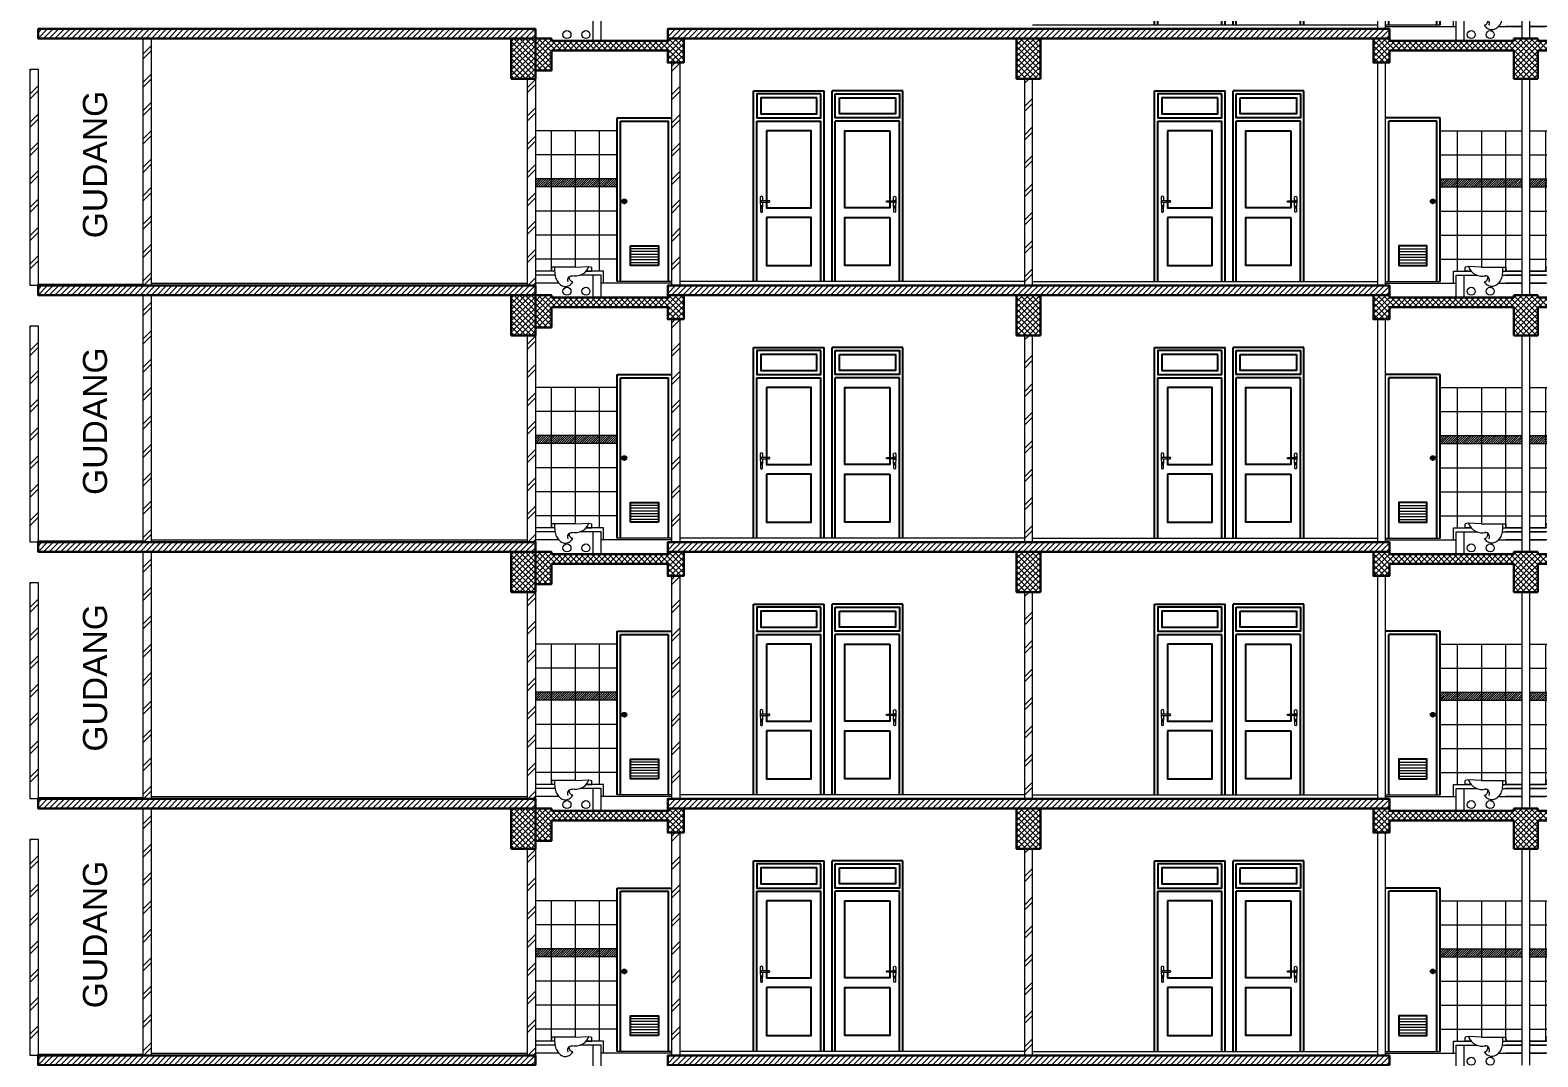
# Model space of a CAD drawing. Header units: millimetres. Extents: x -16 to 103, y -17 to 67.
# Drawn here: x 12.35 to 31.15, y 26.36 to 39.16 of the extents above; entities that cross this region are included whole.
import ezdxf

# ---------------------------------------------------------------- set-up
doc = ezdxf.new("R2010")
doc.units = ezdxf.units.MM
for name, color, linetype, lineweight in [('ars', 11, 'Continuous', 0), ('BLK', 1, 'Continuous', 30), ('lan', 7, 'Continuous', 15), ('NOT', 7, 'Continuous', 20), ('SANITAIR', 15, 'Continuous', 9), ('tem', 5, 'Continuous', 20)]:
    doc.layers.add(name, color=color, linetype=linetype, lineweight=lineweight)
doc.layers.add('Kusen', color=30, linetype='Continuous')
doc.styles.get("Standard").update_dxf_attribs({"font": 'arial.ttf'})
pattern_1 = [(45, (0, 19.2), (-0.03535534, 0.03535534), [])]
pattern_2 = [(45, (0, 22.4), (-0.03535534, 0.03535534), []), (135, (0, 22.4), (-0.03535534, -0.03535534), [])]
pattern_3 = [(45, (0, 22.4), (-0.03535534, 0.03535534), [])]
pattern_4 = [(45, (0, 25.6), (-0.03535534, 0.03535534), []), (135, (0, 25.6), (-0.03535534, -0.03535534), [])]
pattern_5 = [(45, (0, 25.6), (-0.03535534, 0.03535534), [])]
pattern_6 = [(45, (0, 28.8), (-0.03535534, 0.03535534), []), (135, (0, 28.8), (-0.03535534, -0.03535534), [])]
pattern_7 = [(45, (0, 28.8), (-0.03535534, 0.03535534), [])]
pattern_8 = [(45, (0, 32), (-0.03535534, 0.03535534), []), (135, (0, 32), (-0.03535534, -0.03535534), [])]

# ---------------------------------------------------------------- blocks, each defined once
blk = doc.blocks.new('GAGANG PINTU')
at = {"ltscale": 0.2}
for points in [[(1350.01, 1379.82, -1), (1350.01, 1379.836), (1350.106, 1379.836, -1), (1350.106, 1379.82), (1350.01, 1379.82)], [(1350.091, 1379.836), (1350.09, 1379.884), (1350.094, 1379.884, -0.666667), (1350.118, 1379.884), (1350.122, 1379.884), (1350.118, 1379.7), (1350.114, 1379.7, -1), (1350.098, 1379.7), (1350.094, 1379.7), (1350.091, 1379.82)]]:
    blk.add_lwpolyline(points, format="xyb", dxfattribs=at)
at = {"lineweight": 0, "ltscale": 0.2}
blk.add_lwpolyline([(1350.102, 1379.758, -3.732051), (1350.11, 1379.758), (1350.11, 1379.748, -1), (1350.102, 1379.748), (1350.102, 1379.758)], format="xyb", dxfattribs=at)
blk.add_lwpolyline([(1350.105, 1379.768), (1350.107, 1379.768), (1350.107, 1379.76), (1350.105, 1379.76)], close=True, dxfattribs=at)
blk.add_circle((1350.106, 1379.764), 0.0072, dxfattribs=at)
blk.add_arc((1350.106, 1379.828), 0.012, 221.8103, 138.1897, dxfattribs=at)
blk = doc.blocks.new('Sswc2')
for p, q in [((-0.465, 0.01), (-0.505, 0)), ((-0.505, -0.05), (-0.505, 0)), ((-0.306, 0), (-0.465, 0.01)), ((-0.306, 0), (0, 0)), ((-0.04, 0), (-0.04, -0.05)), ((0, 0), (0, -0.05)), ((-0.433, -0.05), (-0.505, -0.05)), ((-0.04, -0.05), (0, -0.05))]:
    blk.add_line(p, q)
blk.add_lwpolyline([(-0.04, -0.05, -0.070615), (-0.051, -0.125, -0.082272), (-0.079, -0.184, -0.106848), (-0.125, -0.227, -0.134472), (-0.173, -0.24, -0.134472), (-0.221, -0.227, -0.106848), (-0.267, -0.184, -0.006572)], format="xyb")
for centre, radius, start, end in [((-0.294, 0.069), 0.181, 199.1507, 284.8781), ((-0.277, -0.131), 0.0539, 281.0512, 16.0423), ((-0.254, -0.159), 0.0509, 329.5758, 97.5426)]:
    blk.add_arc(centre, radius, start, end)
blk = doc.blocks.new('typikal-1')
at = {"layer": 'ars', "linetype": 'ByBlock'}
h = blk.add_hatch(dxfattribs=at)
h.set_pattern_fill('_USER', color=256, scale=0.02, angle=45, pattern_type=0)
h.set_pattern_definition([(45, (-15.215, -6.97), (-0.014142136, 0.014142136), [])])
h.paths.add_polyline_path([(6.15, 1.23), (6.15, 1.33), (5.13, 1.33), (5.13, 1.23)])
h = blk.add_hatch(dxfattribs=at)
h.set_pattern_fill('_USER', color=256, scale=0.02, angle=45, pattern_type=0)
h.set_pattern_definition([(45, (-14.095, -6.97), (-0.014142136, 0.014142136), [])])
h.paths.add_polyline_path([(7.27, 1.23), (7.27, 1.33), (6.25, 1.33), (6.25, 1.23)])
at = {"layer": 'ars'}
for p, q in [((5.13, 1.93), (6.15, 1.93)), ((5.35, 0.18), (5.35, 1.93)), ((5.65, 0.23), (5.65, 1.93)), ((5.95, 0.18), (5.95, 1.93)), ((6.25, 0.18), (6.25, 1.93)), ((6.25, 1.93), (7.27, 1.93)), ((6.45, 0.18), (6.45, 1.93)), ((6.75, 0.23), (6.75, 1.93)), ((7.05, 0.18), (7.05, 1.93)), ((5.13, 1.63), (6.15, 1.63)), ((6.25, 1.63), (7.27, 1.63)), ((5.13, 1.33), (6.15, 1.33)), ((6.25, 1.33), (7.27, 1.33)), ((5.13, 1.23), (6.15, 1.23)), ((6.25, 1.23), (7.27, 1.23)), ((5.13, 0.93), (6.15, 0.93)), ((6.25, 0.93), (7.27, 0.93)), ((5.13, 0.63), (6.15, 0.63)), ((6.25, 0.63), (7.27, 0.63)), ((4.615, 0.46), (4.965, 0.46)), ((4.615, 0.425), (4.965, 0.425)), ((4.615, 0.39), (4.965, 0.39)), ((7.785, 0.46), (7.435, 0.46)), ((7.785, 0.425), (7.435, 0.425)), ((7.785, 0.39), (7.435, 0.39)), ((4.615, 0.355), (4.965, 0.355)), ((4.615, 0.32), (4.965, 0.32)), ((4.615, 0.285), (4.965, 0.285)), ((5.13, 0.33), (6.15, 0.33)), ((6.25, 0.33), (7.27, 0.33)), ((7.785, 0.355), (7.435, 0.355)), ((7.785, 0.32), (7.435, 0.32)), ((7.785, 0.285), (7.435, 0.285))]:
    blk.add_line(p, q, dxfattribs=at)
at = {"layer": 'BLK'}
for p, q in [((6.05, 3.08), (6.35, 3.08)), ((6.35, 2.58), (6.05, 2.58))]:
    blk.add_line(p, q, dxfattribs=at)
for points in [[(6.05, 3.08), (6.05, 3.05), (4.5, 3.05), (4.5, 3.08), (4.3, 3.08), (4.3, 2.78), (4.5, 2.78), (4.5, 2.93), (6.05, 2.93), (6.05, 2.58)], [(6.35, 3.08), (6.35, 3.05), (7.9, 3.05), (7.9, 3.08), (8.1, 3.08), (8.1, 2.78), (7.9, 2.78), (7.9, 2.93), (6.35, 2.93), (6.35, 2.58)]]:
    blk.add_lwpolyline(points, dxfattribs=at)
at = {"layer": 'Kusen'}
for p, q in [((1.57, 0.05), (1.57, 2.43)), ((1.57, 2.43), (2.45, 2.43)), ((2.45, 0.05), (2.45, 2.43)), ((3.43, 2.43), (2.55, 2.43)), ((2.55, 0.05), (2.55, 2.43)), ((3.43, 0.05), (3.43, 2.43)), ((8.97, 0.05), (8.97, 2.43)), ((8.97, 2.43), (9.85, 2.43)), ((9.85, 0.05), (9.85, 2.43)), ((10.83, 2.43), (9.95, 2.43)), ((9.95, 0.05), (9.95, 2.43)), ((10.83, 0.05), (10.83, 2.43)), ((5.13, 2.09), (4.45, 2.09)), ((5.13, 0.05), (5.13, 2.09)), ((7.27, 0.05), (7.27, 2.09)), ((7.27, 2.09), (7.95, 2.09)), ((1.61, 0.05), (1.61, 2.05)), ((1.61, 2.05), (2.41, 2.05)), ((2.41, 0.05), (2.41, 2.05)), ((2.59, 0.05), (2.59, 2.05)), ((3.39, 2.05), (2.59, 2.05)), ((3.39, 0.05), (3.39, 2.05)), ((4.49, 0.05), (4.49, 2.05)), ((5.09, 2.05), (4.49, 2.05)), ((5.09, 0.05), (5.09, 2.05)), ((7.31, 0.05), (7.31, 2.05)), ((7.31, 2.05), (7.91, 2.05)), ((7.91, 0.05), (7.91, 2.05)), ((9.01, 0.05), (9.01, 2.05)), ((9.01, 2.05), (9.81, 2.05)), ((9.81, 0.05), (9.81, 2.05)), ((9.99, 0.05), (9.99, 2.05)), ((10.79, 2.05), (9.99, 2.05)), ((10.79, 0.05), (10.79, 2.05))]:
    blk.add_line(p, q, dxfattribs=at)
for points in [[(2.41, 2.39), (1.61, 2.39), (1.61, 2.09), (2.41, 2.09)], [(2.36, 2.34), (1.66, 2.34), (1.66, 2.14), (2.36, 2.14)], [(2.59, 2.39), (3.39, 2.39), (3.39, 2.09), (2.59, 2.09)], [(2.64, 2.34), (3.34, 2.34), (3.34, 2.14), (2.64, 2.14)], [(9.81, 2.39), (9.01, 2.39), (9.01, 2.09), (9.81, 2.09)], [(9.76, 2.34), (9.06, 2.34), (9.06, 2.14), (9.76, 2.14)], [(9.99, 2.39), (10.79, 2.39), (10.79, 2.09), (9.99, 2.09)], [(10.04, 2.34), (10.74, 2.34), (10.74, 2.14), (10.04, 2.14)], [(1.73, 1.93), (1.73, 0.97), (2.29, 0.97), (2.29, 1.93)], [(3.27, 1.93), (3.27, 0.97), (2.71, 0.97), (2.71, 1.93)], [(9.13, 1.93), (9.13, 0.97), (9.69, 0.97), (9.69, 1.93)], [(10.67, 1.93), (10.67, 0.97), (10.11, 0.97), (10.11, 1.93)], [(1.73, 0.85), (1.73, 0.25), (2.29, 0.25), (2.29, 0.85)], [(3.27, 0.85), (3.27, 0.25), (2.71, 0.25), (2.71, 0.85)], [(9.13, 0.85), (9.13, 0.25), (9.69, 0.25), (9.69, 0.85)], [(10.67, 0.85), (10.67, 0.25), (10.11, 0.25), (10.11, 0.85)], [(4.615, 0.25), (4.965, 0.25), (4.965, 0.495), (4.615, 0.495)], [(7.785, 0.25), (7.435, 0.25), (7.435, 0.495), (7.785, 0.495)]]:
    blk.add_lwpolyline(points, close=True, dxfattribs=at)
for centre, radius in [((5.04, 1.05), 0.025), ((5.04, 1.05), 0.005), ((7.36, 1.05), 0.025), ((7.36, 1.05), 0.005)]:
    blk.add_circle(centre, radius, dxfattribs=at)
at = {"layer": 'lan'}
for p, q in [((0.05, 0.05), (4.35, 0.05)), ((4.45, 0.05), (5.13, 0.05)), ((4.45, 0.03), (5.33, 0.03)), ((5.3, 0.03), (5.3, 0.18)), ((5.3, 0.18), (5.52, 0.18)), ((5.43, 0.13), (5.592, 0.13)), ((5.858, 0.03), (6.15, 0.03)), ((5.905, 0.13), (6.15, 0.13)), ((5.91, 0.18), (6.15, 0.18)), ((6.15, 0.18), (5.95, 0.18)), ((6.15, 0.13), (5.95, 0.13)), ((6.15, 0.03), (5.95, 0.03)), ((6.49, 0.18), (6.25, 0.18)), ((6.25, 0.18), (6.45, 0.18)), ((6.495, 0.13), (6.25, 0.13)), ((6.25, 0.13), (6.45, 0.13)), ((6.542, 0.03), (6.25, 0.03)), ((6.25, 0.03), (6.45, 0.03)), ((6.97, 0.13), (6.808, 0.13)), ((7.1, 0.18), (6.88, 0.18)), ((7.95, 0.03), (7.07, 0.03)), ((7.1, 0.03), (7.1, 0.18)), ((7.95, 0.05), (7.27, 0.05)), ((12.35, 0.05), (8.05, 0.05))]:
    blk.add_line(p, q, dxfattribs=at)
for centre in [(5.52, -0.07), (5.756, -0.07), (6.644, -0.07), (6.88, -0.07)]:
    blk.add_circle(centre, 0.05, dxfattribs=at)
at = {"layer": 'tem'}
for p, q in [((4.35, 2.78), (4.35, 0)), ((4.45, 0), (4.45, 2.78)), ((7.95, 0), (7.95, 2.78)), ((8.05, 2.78), (8.05, 0)), ((6.15, 2.58), (6.15, -0.12)), ((6.25, -0.12), (6.25, 2.58)), ((5.33, -0.15), (5.33, 0.13)), ((5.33, 0.13), (5.43, 0.13)), ((5.43, -0.15), (5.43, 0.13)), ((6.97, -0.15), (6.97, 0.13)), ((7.07, 0.13), (6.97, 0.13)), ((7.07, -0.15), (7.07, 0.13))]:
    blk.add_line(p, q, dxfattribs=at)
at = {"layer": 'ars', "extrusion": (0, 0, -1), "zscale": -1, "rotation": 359.9999927123874}
for p in [(-1351.776, -1378.778), (-1359.176, -1378.778)]:
    blk.add_blockref('GAGANG PINTU', p, dxfattribs=at)
at = {"layer": 'ars', "extrusion": (0, 0, -1), "xscale": -1, "zscale": -1, "rotation": 7.287612593387394e-06}
for p in [(1346.776, -1378.778), (1339.376, -1378.778)]:
    blk.add_blockref('GAGANG PINTU', p, dxfattribs=at)
at = {"layer": 'SANITAIR'}
blk.add_blockref('Sswc2', (5.95, 0.23), dxfattribs=at)
at = {"layer": 'SANITAIR', "xscale": -1}
blk.add_blockref('Sswc2', (6.45, 0.23), dxfattribs=at)

msp = doc.modelspace()

# ---------------------------------------------------------------- hatches: boundary and pattern name
at = {"layer": 'ars'}
h = msp.add_hatch(dxfattribs=at)
h.set_pattern_fill('_USER', color=256, scale=0.05, angle=45, pattern_type=0)
h.set_pattern_definition(pattern_7)
h.paths.add_polyline_path([(18.65, 39.055), (12.45, 39.055), (12.45, 39.175), (18.65, 39.175)])
h = msp.add_hatch(dxfattribs=at)
h.set_pattern_fill('_USER', color=256, scale=0.05, angle=45, pattern_type=0)
h.set_pattern_definition([(45, (0, 32), (-0.03535534, 0.03535534), [])])
h.paths.add_polyline_path([(29.3, 39.055), (20.3, 39.055), (20.3, 39.175), (29.3, 39.175)])
h = msp.add_hatch(dxfattribs=at)
h.set_pattern_fill('TEMBOK', color=256, scale=0.25)
h.set_pattern_definition([(45, (13.81, 35.025), (-0.176777, 0.176777), []), (45, (13.8725, 35.025), (-0.176777, 0.176777), [])])
h.paths.add_polyline_path([(13.86, 39.055), (13.76, 39.055), (13.76, 35.975), (13.86, 35.975)])
h = msp.add_hatch(dxfattribs=at)
h.set_pattern_fill('_USER', color=256, scale=0.05, angle=45, double=1, pattern_type=0)
h.set_pattern_definition(pattern_6)
h.paths.add_polyline_path([(18.65, 39.055), (18.35, 39.055), (18.35, 38.555), (18.65, 38.555)])
h = msp.add_hatch(dxfattribs=at)
h.set_pattern_fill('_USER', color=256, scale=0.05, angle=45, double=1, pattern_type=0)
h.set_pattern_definition(pattern_8)
h.paths.add_polyline_path([(18.65, 39.055), (18.85, 39.055), (18.85, 39.025), (20.3, 39.025), (20.3, 39.055), (20.5, 39.055), (20.5, 38.755), (20.3, 38.755), (20.3, 38.905), (18.85, 38.905), (18.85, 38.655), (18.65, 38.655)])
h = msp.add_hatch(dxfattribs=at)
h.set_pattern_fill('_USER', color=256, scale=0.05, angle=45, double=1, pattern_type=0)
h.set_pattern_definition(pattern_8)
h.paths.add_polyline_path([(24.95, 39.055), (24.65, 39.055), (24.65, 38.555), (24.95, 38.555)])
h = msp.add_hatch(dxfattribs=at)
h.set_pattern_fill('_USER', color=256, scale=0.05, angle=45, double=1, pattern_type=0)
h.set_pattern_definition(pattern_8)
h.paths.add_polyline_path([(29.1, 39.055), (29.3, 39.055), (29.3, 39.025), (30.85, 39.025), (30.85, 39.055), (31.15, 39.055), (31.15, 39.025), (32.7, 39.025), (32.7, 39.055), (32.9, 39.055), (32.9, 38.755), (32.7, 38.755), (32.7, 38.905), (31.15, 38.905), (31.15, 38.555), (30.85, 38.555), (30.85, 38.905), (29.3, 38.905), (29.3, 38.755), (29.1, 38.755)])
h = msp.add_hatch(dxfattribs=at)
h.set_pattern_fill('TEMBOK', color=256, scale=0.25)
h.set_pattern_definition([(45, (4.4, 35.135), (-0.1767767, 0.1767767), []), (45, (4.4625, 35.135), (-0.1767767, 0.1767767), [])])
h.paths.add_polyline_path([(20.45, 38.755), (20.35, 38.755), (20.35, 35.975), (20.45, 35.975)])
h = msp.add_hatch(dxfattribs=at)
h.set_pattern_fill('TEMBOK', color=256, scale=0.25)
h.set_pattern_definition([(45, (-12.4, 39.78), (-0.1767767, 0.1767767), []), (45, (-12.3375, 39.78), (-0.1767767, 0.1767767), [])])
h.paths.add_polyline_path([(12.45, 35.975), (12.35, 35.975), (12.35, 38.675), (12.45, 38.675)])
h = msp.add_hatch(dxfattribs=at)
h.set_pattern_fill('TEMBOK', color=256, scale=0.25)
h.set_pattern_definition([(45, (6.2, 34.935), (-0.1767767, 0.1767767), []), (45, (6.2625, 34.935), (-0.1767767, 0.1767767), [])])
h.paths.add_polyline_path([(18.65, 38.555), (18.55, 38.555), (18.55, 35.975), (18.65, 35.975)])
h = msp.add_hatch(dxfattribs=at)
h.set_pattern_fill('TEMBOK', color=256, scale=0.25)
h.set_pattern_definition([(45, (37.2, 35.1), (-0.1767767, 0.1767767), []), (45, (37.2625, 35.1), (-0.1767767, 0.1767767), [])])
h.paths.add_polyline_path([(24.75, 38.555), (24.85, 38.555), (24.85, 35.975), (24.75, 35.975)])
at = {"layer": 'ars', "linetype": 'ByBlock'}
h = msp.add_hatch(dxfattribs=at)
h.set_pattern_fill('_USER', color=256, scale=0.02, angle=45, pattern_type=0)
h.set_pattern_definition([(45, (34.385, 29.005), (-0.014142136, 0.014142136), [])])
h.paths.add_polyline_path([(18.65, 37.205), (18.65, 37.305), (19.67, 37.305), (19.67, 37.205)])
at = {"layer": 'ars'}
h = msp.add_hatch(dxfattribs=at)
h.set_pattern_fill('_USER', color=256, scale=0.05, angle=45, pattern_type=0)
h.set_pattern_definition(pattern_5)
h.paths.add_polyline_path([(18.65, 35.855), (12.45, 35.855), (12.45, 35.975), (18.65, 35.975)])
h = msp.add_hatch(dxfattribs=at)
h.set_pattern_fill('_USER', color=256, scale=0.05, angle=45, pattern_type=0)
h.set_pattern_definition(pattern_7)
h.paths.add_polyline_path([(29.3, 35.855), (20.3, 35.855), (20.3, 35.975), (29.3, 35.975)])
h = msp.add_hatch(dxfattribs=at)
h.set_pattern_fill('TEMBOK', color=256, scale=0.25)
h.set_pattern_definition([(45, (13.81, 31.825), (-0.176777, 0.176777), []), (45, (13.8725, 31.825), (-0.176777, 0.176777), [])])
h.paths.add_polyline_path([(13.86, 35.855), (13.76, 35.855), (13.76, 32.775), (13.86, 32.775)])
h = msp.add_hatch(dxfattribs=at)
h.set_pattern_fill('_USER', color=256, scale=0.05, angle=45, double=1, pattern_type=0)
h.set_pattern_definition(pattern_4)
h.paths.add_polyline_path([(18.65, 35.855), (18.35, 35.855), (18.35, 35.355), (18.65, 35.355)])
h = msp.add_hatch(dxfattribs=at)
h.set_pattern_fill('_USER', color=256, scale=0.05, angle=45, double=1, pattern_type=0)
h.set_pattern_definition(pattern_6)
h.paths.add_polyline_path([(18.65, 35.855), (18.85, 35.855), (18.85, 35.825), (20.3, 35.825), (20.3, 35.855), (20.5, 35.855), (20.5, 35.555), (20.3, 35.555), (20.3, 35.705), (18.85, 35.705), (18.85, 35.455), (18.65, 35.455)])
h = msp.add_hatch(dxfattribs=at)
h.set_pattern_fill('_USER', color=256, scale=0.05, angle=45, double=1, pattern_type=0)
h.set_pattern_definition(pattern_6)
h.paths.add_polyline_path([(24.95, 35.855), (24.65, 35.855), (24.65, 35.355), (24.95, 35.355)])
h = msp.add_hatch(dxfattribs=at)
h.set_pattern_fill('_USER', color=256, scale=0.05, angle=45, double=1, pattern_type=0)
h.set_pattern_definition(pattern_6)
h.paths.add_polyline_path([(29.1, 35.855), (29.3, 35.855), (29.3, 35.825), (30.85, 35.825), (30.85, 35.855), (31.15, 35.855), (31.15, 35.825), (32.7, 35.825), (32.7, 35.855), (32.9, 35.855), (32.9, 35.555), (32.7, 35.555), (32.7, 35.705), (31.15, 35.705), (31.15, 35.355), (30.85, 35.355), (30.85, 35.705), (29.3, 35.705), (29.3, 35.555), (29.1, 35.555)])
h = msp.add_hatch(dxfattribs=at)
h.set_pattern_fill('TEMBOK', color=256, scale=0.25)
h.set_pattern_definition([(45, (4.4, 31.935), (-0.1767767, 0.1767767), []), (45, (4.4625, 31.935), (-0.1767767, 0.1767767), [])])
h.paths.add_polyline_path([(20.45, 35.555), (20.35, 35.555), (20.35, 32.775), (20.45, 32.775)])
h = msp.add_hatch(dxfattribs=at)
h.set_pattern_fill('TEMBOK', color=256, scale=0.25)
h.set_pattern_definition([(45, (-12.4, 36.58), (-0.1767767, 0.1767767), []), (45, (-12.3375, 36.58), (-0.1767767, 0.1767767), [])])
h.paths.add_polyline_path([(12.45, 32.775), (12.35, 32.775), (12.35, 35.475), (12.45, 35.475)])
h = msp.add_hatch(dxfattribs=at)
h.set_pattern_fill('TEMBOK', color=256, scale=0.25)
h.set_pattern_definition([(45, (6.2, 31.735), (-0.1767767, 0.1767767), []), (45, (6.2625, 31.735), (-0.1767767, 0.1767767), [])])
h.paths.add_polyline_path([(18.65, 35.355), (18.55, 35.355), (18.55, 32.775), (18.65, 32.775)])
h = msp.add_hatch(dxfattribs=at)
h.set_pattern_fill('TEMBOK', color=256, scale=0.25)
h.set_pattern_definition([(45, (37.2, 31.9), (-0.1767767, 0.1767767), []), (45, (37.2625, 31.9), (-0.1767767, 0.1767767), [])])
h.paths.add_polyline_path([(24.75, 35.355), (24.85, 35.355), (24.85, 32.775), (24.75, 32.775)])
at = {"layer": 'ars', "linetype": 'ByBlock'}
h = msp.add_hatch(dxfattribs=at)
h.set_pattern_fill('_USER', color=256, scale=0.02, angle=45, pattern_type=0)
h.set_pattern_definition([(45, (34.385, 25.805), (-0.014142136, 0.014142136), [])])
h.paths.add_polyline_path([(18.65, 34.005), (18.65, 34.105), (19.67, 34.105), (19.67, 34.005)])
at = {"layer": 'ars'}
h = msp.add_hatch(dxfattribs=at)
h.set_pattern_fill('_USER', color=256, scale=0.05, angle=45, pattern_type=0)
h.set_pattern_definition(pattern_3)
h.paths.add_polyline_path([(18.65, 32.655), (12.45, 32.655), (12.45, 32.775), (18.65, 32.775)])
h = msp.add_hatch(dxfattribs=at)
h.set_pattern_fill('_USER', color=256, scale=0.05, angle=45, pattern_type=0)
h.set_pattern_definition(pattern_5)
h.paths.add_polyline_path([(29.3, 32.655), (20.3, 32.655), (20.3, 32.775), (29.3, 32.775)])
h = msp.add_hatch(dxfattribs=at)
h.set_pattern_fill('TEMBOK', color=256, scale=0.25)
h.set_pattern_definition([(45, (13.81, 28.625), (-0.176777, 0.176777), []), (45, (13.8725, 28.625), (-0.176777, 0.176777), [])])
h.paths.add_polyline_path([(13.86, 32.655), (13.76, 32.655), (13.76, 29.575), (13.86, 29.575)])
h = msp.add_hatch(dxfattribs=at)
h.set_pattern_fill('_USER', color=256, scale=0.05, angle=45, double=1, pattern_type=0)
h.set_pattern_definition(pattern_2)
h.paths.add_polyline_path([(18.65, 32.655), (18.35, 32.655), (18.35, 32.155), (18.65, 32.155)])
h = msp.add_hatch(dxfattribs=at)
h.set_pattern_fill('_USER', color=256, scale=0.05, angle=45, double=1, pattern_type=0)
h.set_pattern_definition(pattern_4)
h.paths.add_polyline_path([(18.65, 32.655), (18.85, 32.655), (18.85, 32.625), (20.3, 32.625), (20.3, 32.655), (20.5, 32.655), (20.5, 32.355), (20.3, 32.355), (20.3, 32.505), (18.85, 32.505), (18.85, 32.255), (18.65, 32.255)])
h = msp.add_hatch(dxfattribs=at)
h.set_pattern_fill('_USER', color=256, scale=0.05, angle=45, double=1, pattern_type=0)
h.set_pattern_definition(pattern_4)
h.paths.add_polyline_path([(24.95, 32.655), (24.65, 32.655), (24.65, 32.155), (24.95, 32.155)])
h = msp.add_hatch(dxfattribs=at)
h.set_pattern_fill('_USER', color=256, scale=0.05, angle=45, double=1, pattern_type=0)
h.set_pattern_definition(pattern_4)
h.paths.add_polyline_path([(29.1, 32.655), (29.3, 32.655), (29.3, 32.625), (30.85, 32.625), (30.85, 32.655), (31.15, 32.655), (31.15, 32.625), (32.7, 32.625), (32.7, 32.655), (32.9, 32.655), (32.9, 32.355), (32.7, 32.355), (32.7, 32.505), (31.15, 32.505), (31.15, 32.155), (30.85, 32.155), (30.85, 32.505), (29.3, 32.505), (29.3, 32.355), (29.1, 32.355)])
h = msp.add_hatch(dxfattribs=at)
h.set_pattern_fill('TEMBOK', color=256, scale=0.25)
h.set_pattern_definition([(45, (4.4, 28.735), (-0.1767767, 0.1767767), []), (45, (4.4625, 28.735), (-0.1767767, 0.1767767), [])])
h.paths.add_polyline_path([(20.45, 32.355), (20.35, 32.355), (20.35, 29.575), (20.45, 29.575)])
h = msp.add_hatch(dxfattribs=at)
h.set_pattern_fill('TEMBOK', color=256, scale=0.25)
h.set_pattern_definition([(45, (-12.4, 33.38), (-0.1767767, 0.1767767), []), (45, (-12.3375, 33.38), (-0.1767767, 0.1767767), [])])
h.paths.add_polyline_path([(12.45, 29.575), (12.35, 29.575), (12.35, 32.275), (12.45, 32.275)])
h = msp.add_hatch(dxfattribs=at)
h.set_pattern_fill('TEMBOK', color=256, scale=0.25)
h.set_pattern_definition([(45, (6.2, 28.535), (-0.1767767, 0.1767767), []), (45, (6.2625, 28.535), (-0.1767767, 0.1767767), [])])
h.paths.add_polyline_path([(18.65, 32.155), (18.55, 32.155), (18.55, 29.575), (18.65, 29.575)])
h = msp.add_hatch(dxfattribs=at)
h.set_pattern_fill('TEMBOK', color=256, scale=0.25)
h.set_pattern_definition([(45, (37.2, 28.7), (-0.1767767, 0.1767767), []), (45, (37.2625, 28.7), (-0.1767767, 0.1767767), [])])
h.paths.add_polyline_path([(24.75, 32.155), (24.85, 32.155), (24.85, 29.575), (24.75, 29.575)])
at = {"layer": 'ars', "linetype": 'ByBlock'}
h = msp.add_hatch(dxfattribs=at)
h.set_pattern_fill('_USER', color=256, scale=0.02, angle=45, pattern_type=0)
h.set_pattern_definition([(45, (34.385, 22.605), (-0.014142136, 0.014142136), [])])
h.paths.add_polyline_path([(18.65, 30.805), (18.65, 30.905), (19.67, 30.905), (19.67, 30.805)])
at = {"layer": 'ars'}
h = msp.add_hatch(dxfattribs=at)
h.set_pattern_fill('_USER', color=256, scale=0.05, angle=45, pattern_type=0)
h.set_pattern_definition(pattern_1)
h.paths.add_polyline_path([(18.65, 29.455), (12.45, 29.455), (12.45, 29.575), (18.65, 29.575)])
h = msp.add_hatch(dxfattribs=at)
h.set_pattern_fill('_USER', color=256, scale=0.05, angle=45, pattern_type=0)
h.set_pattern_definition(pattern_3)
h.paths.add_polyline_path([(29.3, 29.455), (20.3, 29.455), (20.3, 29.575), (29.3, 29.575)])
h = msp.add_hatch(dxfattribs=at)
h.set_pattern_fill('TEMBOK', color=256, scale=0.25)
h.set_pattern_definition([(45, (13.81, 25.425), (-0.176777, 0.176777), []), (45, (13.8725, 25.425), (-0.176777, 0.176777), [])])
h.paths.add_polyline_path([(13.86, 29.455), (13.76, 29.455), (13.76, 26.375), (13.86, 26.375)])
h = msp.add_hatch(dxfattribs=at)
h.set_pattern_fill('_USER', color=256, scale=0.05, angle=45, double=1, pattern_type=0)
h.set_pattern_definition([(45, (0, 19.2), (-0.03535534, 0.03535534), []), (135, (0, 19.2), (-0.03535534, -0.03535534), [])])
h.paths.add_polyline_path([(18.65, 29.455), (18.35, 29.455), (18.35, 28.955), (18.65, 28.955)])
h = msp.add_hatch(dxfattribs=at)
h.set_pattern_fill('_USER', color=256, scale=0.05, angle=45, double=1, pattern_type=0)
h.set_pattern_definition(pattern_2)
h.paths.add_polyline_path([(18.65, 29.455), (18.85, 29.455), (18.85, 29.425), (20.3, 29.425), (20.3, 29.455), (20.5, 29.455), (20.5, 29.155), (20.3, 29.155), (20.3, 29.305), (18.85, 29.305), (18.85, 29.055), (18.65, 29.055)])
h = msp.add_hatch(dxfattribs=at)
h.set_pattern_fill('_USER', color=256, scale=0.05, angle=45, double=1, pattern_type=0)
h.set_pattern_definition(pattern_2)
h.paths.add_polyline_path([(24.95, 29.455), (24.65, 29.455), (24.65, 28.955), (24.95, 28.955)])
h = msp.add_hatch(dxfattribs=at)
h.set_pattern_fill('_USER', color=256, scale=0.05, angle=45, double=1, pattern_type=0)
h.set_pattern_definition(pattern_2)
h.paths.add_polyline_path([(29.1, 29.455), (29.3, 29.455), (29.3, 29.425), (30.85, 29.425), (30.85, 29.455), (31.15, 29.455), (31.15, 29.425), (32.7, 29.425), (32.7, 29.455), (32.9, 29.455), (32.9, 29.155), (32.7, 29.155), (32.7, 29.305), (31.15, 29.305), (31.15, 28.955), (30.85, 28.955), (30.85, 29.305), (29.3, 29.305), (29.3, 29.155), (29.1, 29.155)])
h = msp.add_hatch(dxfattribs=at)
h.set_pattern_fill('TEMBOK', color=256, scale=0.25)
h.set_pattern_definition([(45, (4.4, 25.535), (-0.1767767, 0.1767767), []), (45, (4.4625, 25.535), (-0.1767767, 0.1767767), [])])
h.paths.add_polyline_path([(20.45, 29.155), (20.35, 29.155), (20.35, 26.375), (20.45, 26.375)])
h = msp.add_hatch(dxfattribs=at)
h.set_pattern_fill('TEMBOK', color=256, scale=0.25)
h.set_pattern_definition([(45, (-12.4, 30.18), (-0.1767767, 0.1767767), []), (45, (-12.3375, 30.18), (-0.1767767, 0.1767767), [])])
h.paths.add_polyline_path([(12.45, 26.375), (12.35, 26.375), (12.35, 29.075), (12.45, 29.075)])
h = msp.add_hatch(dxfattribs=at)
h.set_pattern_fill('TEMBOK', color=256, scale=0.25)
h.set_pattern_definition([(45, (6.2, 25.335), (-0.1767767, 0.1767767), []), (45, (6.2625, 25.335), (-0.1767767, 0.1767767), [])])
h.paths.add_polyline_path([(18.65, 28.955), (18.55, 28.955), (18.55, 26.375), (18.65, 26.375)])
h = msp.add_hatch(dxfattribs=at)
h.set_pattern_fill('TEMBOK', color=256, scale=0.25)
h.set_pattern_definition([(45, (37.2, 25.5), (-0.1767767, 0.1767767), []), (45, (37.2625, 25.5), (-0.1767767, 0.1767767), [])])
h.paths.add_polyline_path([(24.75, 28.955), (24.85, 28.955), (24.85, 26.375), (24.75, 26.375)])
at = {"layer": 'ars', "linetype": 'ByBlock'}
h = msp.add_hatch(dxfattribs=at)
h.set_pattern_fill('_USER', color=256, scale=0.02, angle=45, pattern_type=0)
h.set_pattern_definition([(45, (34.385, 19.405), (-0.014142136, 0.014142136), [])])
h.paths.add_polyline_path([(18.65, 27.605), (18.65, 27.705), (19.67, 27.705), (19.67, 27.605)])
at = {"layer": 'ars'}
h = msp.add_hatch(dxfattribs=at)
h.set_pattern_fill('_USER', color=256, scale=0.05, angle=45, pattern_type=0)
h.set_pattern_definition([(45, (0, 16), (-0.03535534, 0.03535534), [])])
h.paths.add_polyline_path([(18.65, 26.255), (12.45, 26.255), (12.45, 26.375), (18.65, 26.375)])
h = msp.add_hatch(dxfattribs=at)
h.set_pattern_fill('_USER', color=256, scale=0.05, angle=45, pattern_type=0)
h.set_pattern_definition(pattern_1)
h.paths.add_polyline_path([(29.3, 26.255), (20.3, 26.255), (20.3, 26.375), (29.3, 26.375)])

# ---------------------------------------------------------------- linework, layer by layer
for p, q in [((19.67, 37.905), (18.65, 37.905)), ((18.85, 36.155), (18.85, 37.905)), ((19.15, 36.205), (19.15, 37.905)), ((19.45, 36.155), (19.45, 37.905)), ((19.67, 37.605), (18.65, 37.605)), ((19.67, 37.305), (18.65, 37.305)), ((19.67, 37.205), (18.65, 37.205)), ((19.67, 36.905), (18.65, 36.905)), ((19.67, 36.605), (18.65, 36.605)), ((19.67, 36.305), (18.65, 36.305)), ((20.185, 36.435), (19.835, 36.435)), ((20.185, 36.4), (19.835, 36.4)), ((20.185, 36.365), (19.835, 36.365)), ((20.185, 36.33), (19.835, 36.33)), ((20.185, 36.295), (19.835, 36.295)), ((20.185, 36.26), (19.835, 36.26)), ((19.67, 34.705), (18.65, 34.705)), ((18.85, 32.955), (18.85, 34.705)), ((19.15, 33.005), (19.15, 34.705)), ((19.45, 32.955), (19.45, 34.705)), ((19.67, 34.405), (18.65, 34.405)), ((19.67, 34.105), (18.65, 34.105)), ((19.67, 34.005), (18.65, 34.005)), ((19.67, 33.705), (18.65, 33.705)), ((19.67, 33.405), (18.65, 33.405)), ((19.67, 33.105), (18.65, 33.105)), ((20.185, 33.235), (19.835, 33.235)), ((20.185, 33.2), (19.835, 33.2)), ((20.185, 33.165), (19.835, 33.165)), ((20.185, 33.13), (19.835, 33.13)), ((20.185, 33.095), (19.835, 33.095)), ((20.185, 33.06), (19.835, 33.06)), ((19.67, 31.505), (18.65, 31.505)), ((18.85, 29.755), (18.85, 31.505)), ((19.15, 29.805), (19.15, 31.505)), ((19.45, 29.755), (19.45, 31.505)), ((19.67, 31.205), (18.65, 31.205)), ((19.67, 30.905), (18.65, 30.905)), ((19.67, 30.805), (18.65, 30.805)), ((19.67, 30.505), (18.65, 30.505)), ((19.67, 30.205), (18.65, 30.205)), ((19.67, 29.905), (18.65, 29.905)), ((20.185, 30.035), (19.835, 30.035)), ((20.185, 30), (19.835, 30)), ((20.185, 29.965), (19.835, 29.965)), ((20.185, 29.93), (19.835, 29.93)), ((20.185, 29.895), (19.835, 29.895)), ((20.185, 29.86), (19.835, 29.86)), ((19.67, 28.305), (18.65, 28.305)), ((18.85, 26.555), (18.85, 28.305)), ((19.15, 26.605), (19.15, 28.305)), ((19.45, 26.555), (19.45, 28.305)), ((19.67, 28.005), (18.65, 28.005)), ((19.67, 27.705), (18.65, 27.705)), ((19.67, 27.605), (18.65, 27.605)), ((19.67, 27.305), (18.65, 27.305)), ((19.67, 27.005), (18.65, 27.005)), ((19.67, 26.705), (18.65, 26.705)), ((20.185, 26.835), (19.835, 26.835)), ((20.185, 26.8), (19.835, 26.8)), ((20.185, 26.765), (19.835, 26.765)), ((20.185, 26.73), (19.835, 26.73)), ((20.185, 26.695), (19.835, 26.695)), ((20.185, 26.66), (19.835, 26.66))]:
    msp.add_line(p, q, dxfattribs=at)
at = {"layer": 'BLK'}
for points in [[(18.65, 39.055), (12.45, 39.055), (12.45, 39.175), (18.65, 39.175)], [(29.3, 39.055), (20.3, 39.055), (20.3, 39.175), (29.3, 39.175)], [(18.35, 38.555), (18.65, 38.555), (18.65, 39.055), (18.35, 39.055)], [(24.95, 38.555), (24.65, 38.555), (24.65, 39.055), (24.95, 39.055)], [(18.65, 35.855), (12.45, 35.855), (12.45, 35.975), (18.65, 35.975)], [(29.3, 35.855), (20.3, 35.855), (20.3, 35.975), (29.3, 35.975)], [(18.35, 35.355), (18.65, 35.355), (18.65, 35.855), (18.35, 35.855)], [(24.95, 35.355), (24.65, 35.355), (24.65, 35.855), (24.95, 35.855)], [(18.65, 32.655), (12.45, 32.655), (12.45, 32.775), (18.65, 32.775)], [(29.3, 32.655), (20.3, 32.655), (20.3, 32.775), (29.3, 32.775)], [(18.35, 32.155), (18.65, 32.155), (18.65, 32.655), (18.35, 32.655)], [(24.95, 32.155), (24.65, 32.155), (24.65, 32.655), (24.95, 32.655)], [(18.65, 29.455), (12.45, 29.455), (12.45, 29.575), (18.65, 29.575)], [(29.3, 29.455), (20.3, 29.455), (20.3, 29.575), (29.3, 29.575)], [(18.35, 28.955), (18.65, 28.955), (18.65, 29.455), (18.35, 29.455)], [(24.95, 28.955), (24.65, 28.955), (24.65, 29.455), (24.95, 29.455)], [(18.65, 26.255), (12.45, 26.255), (12.45, 26.375), (18.65, 26.375)], [(29.3, 26.255), (20.3, 26.255), (20.3, 26.375), (29.3, 26.375)]]:
    msp.add_lwpolyline(points, close=True, dxfattribs=at)
for points in [[(18.85, 39.025), (18.85, 39.055), (18.65, 39.055), (18.65, 38.655), (18.85, 38.655), (18.85, 38.905)], [(18.85, 39.025), (20.3, 39.025), (20.3, 39.055), (20.5, 39.055), (20.5, 38.755), (20.3, 38.755), (20.3, 38.905), (18.85, 38.905)], [(18.85, 35.825), (18.85, 35.855), (18.65, 35.855), (18.65, 35.455), (18.85, 35.455), (18.85, 35.705)], [(18.85, 35.825), (20.3, 35.825), (20.3, 35.855), (20.5, 35.855), (20.5, 35.555), (20.3, 35.555), (20.3, 35.705), (18.85, 35.705)], [(18.85, 32.625), (18.85, 32.655), (18.65, 32.655), (18.65, 32.255), (18.85, 32.255), (18.85, 32.505)], [(18.85, 32.625), (20.3, 32.625), (20.3, 32.655), (20.5, 32.655), (20.5, 32.355), (20.3, 32.355), (20.3, 32.505), (18.85, 32.505)], [(18.85, 29.425), (18.85, 29.455), (18.65, 29.455), (18.65, 29.055), (18.85, 29.055), (18.85, 29.305)], [(18.85, 29.425), (20.3, 29.425), (20.3, 29.455), (20.5, 29.455), (20.5, 29.155), (20.3, 29.155), (20.3, 29.305), (18.85, 29.305)]]:
    msp.add_lwpolyline(points, dxfattribs=at)
at = {"layer": 'Kusen'}
for p, q in [((21.37, 36.025), (21.37, 38.405)), ((21.37, 38.405), (22.25, 38.405)), ((22.25, 36.025), (22.25, 38.405)), ((23.23, 38.405), (22.35, 38.405)), ((22.35, 36.025), (22.35, 38.405)), ((23.23, 36.025), (23.23, 38.405)), ((19.67, 36.025), (19.67, 38.065)), ((19.67, 38.065), (20.35, 38.065)), ((19.71, 36.025), (19.71, 38.025)), ((19.71, 38.025), (20.31, 38.025)), ((20.31, 36.025), (20.31, 38.025)), ((21.41, 36.025), (21.41, 38.025)), ((21.41, 38.025), (22.21, 38.025)), ((22.21, 36.025), (22.21, 38.025)), ((22.39, 36.025), (22.39, 38.025)), ((23.19, 38.025), (22.39, 38.025)), ((23.19, 36.025), (23.19, 38.025)), ((21.37, 32.825), (21.37, 35.205)), ((21.37, 35.205), (22.25, 35.205)), ((22.25, 32.825), (22.25, 35.205)), ((23.23, 35.205), (22.35, 35.205)), ((22.35, 32.825), (22.35, 35.205)), ((23.23, 32.825), (23.23, 35.205)), ((19.67, 32.825), (19.67, 34.865)), ((19.67, 34.865), (20.35, 34.865)), ((19.71, 32.825), (19.71, 34.825)), ((19.71, 34.825), (20.31, 34.825)), ((20.31, 32.825), (20.31, 34.825)), ((21.41, 32.825), (21.41, 34.825)), ((21.41, 34.825), (22.21, 34.825)), ((22.21, 32.825), (22.21, 34.825)), ((22.39, 32.825), (22.39, 34.825)), ((23.19, 34.825), (22.39, 34.825)), ((23.19, 32.825), (23.19, 34.825)), ((21.37, 29.625), (21.37, 32.005)), ((21.37, 32.005), (22.25, 32.005)), ((22.25, 29.625), (22.25, 32.005)), ((23.23, 32.005), (22.35, 32.005)), ((22.35, 29.625), (22.35, 32.005)), ((23.23, 29.625), (23.23, 32.005)), ((19.67, 29.625), (19.67, 31.665)), ((19.67, 31.665), (20.35, 31.665)), ((19.71, 29.625), (19.71, 31.625)), ((19.71, 31.625), (20.31, 31.625)), ((20.31, 29.625), (20.31, 31.625)), ((21.41, 29.625), (21.41, 31.625)), ((21.41, 31.625), (22.21, 31.625)), ((22.21, 29.625), (22.21, 31.625)), ((22.39, 29.625), (22.39, 31.625)), ((23.19, 31.625), (22.39, 31.625)), ((23.19, 29.625), (23.19, 31.625)), ((21.37, 26.425), (21.37, 28.805)), ((21.37, 28.805), (22.25, 28.805)), ((22.25, 26.425), (22.25, 28.805)), ((23.23, 28.805), (22.35, 28.805)), ((22.35, 26.425), (22.35, 28.805)), ((23.23, 26.425), (23.23, 28.805)), ((19.67, 26.425), (19.67, 28.465)), ((19.67, 28.465), (20.35, 28.465)), ((19.71, 26.425), (19.71, 28.425)), ((19.71, 28.425), (20.31, 28.425)), ((20.31, 26.425), (20.31, 28.425)), ((21.41, 26.425), (21.41, 28.425)), ((21.41, 28.425), (22.21, 28.425)), ((22.21, 26.425), (22.21, 28.425)), ((22.39, 26.425), (22.39, 28.425)), ((23.19, 28.425), (22.39, 28.425)), ((23.19, 26.425), (23.19, 28.425))]:
    msp.add_line(p, q, dxfattribs=at)
for points in [[(22.21, 38.365), (21.41, 38.365), (21.41, 38.065), (22.21, 38.065)], [(22.39, 38.365), (23.19, 38.365), (23.19, 38.065), (22.39, 38.065)], [(22.16, 38.315), (21.46, 38.315), (21.46, 38.115), (22.16, 38.115)], [(22.44, 38.315), (23.14, 38.315), (23.14, 38.115), (22.44, 38.115)], [(21.53, 37.905), (21.53, 36.945), (22.09, 36.945), (22.09, 37.905)], [(23.07, 37.905), (23.07, 36.945), (22.51, 36.945), (22.51, 37.905)], [(21.53, 36.825), (21.53, 36.225), (22.09, 36.225), (22.09, 36.825)], [(23.07, 36.825), (23.07, 36.225), (22.51, 36.225), (22.51, 36.825)], [(20.185, 36.225), (19.835, 36.225), (19.835, 36.47), (20.185, 36.47)], [(22.21, 35.165), (21.41, 35.165), (21.41, 34.865), (22.21, 34.865)], [(22.39, 35.165), (23.19, 35.165), (23.19, 34.865), (22.39, 34.865)], [(22.16, 35.115), (21.46, 35.115), (21.46, 34.915), (22.16, 34.915)], [(22.44, 35.115), (23.14, 35.115), (23.14, 34.915), (22.44, 34.915)], [(21.53, 34.705), (21.53, 33.745), (22.09, 33.745), (22.09, 34.705)], [(23.07, 34.705), (23.07, 33.745), (22.51, 33.745), (22.51, 34.705)], [(21.53, 33.625), (21.53, 33.025), (22.09, 33.025), (22.09, 33.625)], [(23.07, 33.625), (23.07, 33.025), (22.51, 33.025), (22.51, 33.625)], [(20.185, 33.025), (19.835, 33.025), (19.835, 33.27), (20.185, 33.27)], [(22.21, 31.965), (21.41, 31.965), (21.41, 31.665), (22.21, 31.665)], [(22.39, 31.965), (23.19, 31.965), (23.19, 31.665), (22.39, 31.665)], [(22.16, 31.915), (21.46, 31.915), (21.46, 31.715), (22.16, 31.715)], [(22.44, 31.915), (23.14, 31.915), (23.14, 31.715), (22.44, 31.715)], [(21.53, 31.505), (21.53, 30.545), (22.09, 30.545), (22.09, 31.505)], [(23.07, 31.505), (23.07, 30.545), (22.51, 30.545), (22.51, 31.505)], [(21.53, 30.425), (21.53, 29.825), (22.09, 29.825), (22.09, 30.425)], [(23.07, 30.425), (23.07, 29.825), (22.51, 29.825), (22.51, 30.425)], [(20.185, 29.825), (19.835, 29.825), (19.835, 30.07), (20.185, 30.07)], [(22.21, 28.765), (21.41, 28.765), (21.41, 28.465), (22.21, 28.465)], [(22.39, 28.765), (23.19, 28.765), (23.19, 28.465), (22.39, 28.465)], [(22.16, 28.715), (21.46, 28.715), (21.46, 28.515), (22.16, 28.515)], [(22.44, 28.715), (23.14, 28.715), (23.14, 28.515), (22.44, 28.515)], [(21.53, 28.305), (21.53, 27.345), (22.09, 27.345), (22.09, 28.305)], [(23.07, 28.305), (23.07, 27.345), (22.51, 27.345), (22.51, 28.305)], [(21.53, 27.225), (21.53, 26.625), (22.09, 26.625), (22.09, 27.225)], [(23.07, 27.225), (23.07, 26.625), (22.51, 26.625), (22.51, 27.225)], [(20.185, 26.625), (19.835, 26.625), (19.835, 26.87), (20.185, 26.87)]]:
    msp.add_lwpolyline(points, close=True, dxfattribs=at)
for centre, radius in [((19.76, 37.025), 0.025), ((19.76, 37.025), 0.005), ((19.76, 33.825), 0.025), ((19.76, 33.825), 0.005), ((19.76, 30.625), 0.025), ((19.76, 30.625), 0.005), ((19.76, 27.425), 0.025), ((19.76, 27.425), 0.005)]:
    msp.add_circle(centre, radius, dxfattribs=at)
at = {"layer": 'lan'}
for p, q in [((18.89, 36.155), (18.65, 36.155)), ((18.8947, 36.105), (18.65, 36.105)), ((19.37, 36.105), (19.2082, 36.105)), ((19.5, 36.155), (19.2801, 36.155)), ((19.5, 36.005), (19.5, 36.155)), ((12.45, 35.995), (13.76, 35.995)), ((13.86, 36.005), (18.55, 36.005)), ((18.9415, 36.005), (18.65, 36.005)), ((20.35, 36.005), (19.47, 36.005)), ((20.35, 36.025), (19.67, 36.025)), ((24.75, 36.025), (20.45, 36.025)), ((18.89, 32.955), (18.65, 32.955)), ((18.8947, 32.905), (18.65, 32.905)), ((19.37, 32.905), (19.2082, 32.905)), ((19.5, 32.955), (19.2801, 32.955)), ((19.5, 32.805), (19.5, 32.955)), ((12.45, 32.795), (13.76, 32.795)), ((13.86, 32.805), (18.55, 32.805)), ((18.9415, 32.805), (18.65, 32.805)), ((20.35, 32.805), (19.47, 32.805)), ((20.35, 32.825), (19.67, 32.825)), ((24.75, 32.825), (20.45, 32.825)), ((18.89, 29.755), (18.65, 29.755)), ((18.8947, 29.705), (18.65, 29.705)), ((19.37, 29.705), (19.2082, 29.705)), ((19.5, 29.755), (19.2801, 29.755)), ((19.5, 29.605), (19.5, 29.755)), ((12.45, 29.595), (13.76, 29.595)), ((13.86, 29.605), (18.55, 29.605)), ((18.9415, 29.605), (18.65, 29.605)), ((20.35, 29.605), (19.47, 29.605)), ((20.35, 29.625), (19.67, 29.625)), ((24.75, 29.625), (20.45, 29.625)), ((18.89, 26.555), (18.65, 26.555)), ((19.5, 26.555), (19.2801, 26.555)), ((19.5, 26.405), (19.5, 26.555)), ((12.45, 26.395), (13.76, 26.395)), ((13.86, 26.405), (18.55, 26.405)), ((18.8947, 26.505), (18.65, 26.505)), ((18.9415, 26.405), (18.65, 26.405)), ((19.37, 26.505), (19.2082, 26.505)), ((20.35, 26.405), (19.47, 26.405)), ((20.35, 26.425), (19.67, 26.425)), ((24.75, 26.425), (20.45, 26.425))]:
    msp.add_line(p, q, dxfattribs=at)
for centre in [(19.044, 39.105), (19.28, 39.105), (19.044, 35.905), (19.28, 35.905), (19.044, 32.705), (19.28, 32.705), (19.044, 29.505), (19.28, 29.505)]:
    msp.add_circle(centre, 0.05, dxfattribs=at)
at = {"layer": 'tem'}
for p, q in [((19.37, 39.025), (19.37, 39.305)), ((19.47, 39.025), (19.47, 39.305)), ((20.35, 35.975), (20.35, 38.755)), ((20.45, 38.755), (20.45, 35.975)), ((18.55, 35.975), (18.55, 38.555)), ((18.65, 38.555), (18.65, 35.975)), ((19.37, 35.825), (19.37, 36.105)), ((19.47, 36.105), (19.37, 36.105)), ((19.47, 35.825), (19.47, 36.105)), ((20.35, 32.775), (20.35, 35.555)), ((20.45, 35.555), (20.45, 32.775)), ((18.55, 32.775), (18.55, 35.355)), ((18.65, 35.355), (18.65, 32.775)), ((19.37, 32.625), (19.37, 32.905)), ((19.47, 32.905), (19.37, 32.905)), ((19.47, 32.625), (19.47, 32.905)), ((20.35, 29.575), (20.35, 32.355)), ((20.45, 32.355), (20.45, 29.575)), ((18.55, 29.575), (18.55, 32.155)), ((18.65, 32.155), (18.65, 29.575)), ((19.37, 29.425), (19.37, 29.705)), ((19.47, 29.705), (19.37, 29.705)), ((19.47, 29.425), (19.47, 29.705)), ((20.35, 26.375), (20.35, 29.155)), ((20.45, 29.155), (20.45, 26.375)), ((18.55, 26.375), (18.55, 28.955)), ((18.65, 28.955), (18.65, 26.375)), ((19.37, 26.225), (19.37, 26.505)), ((19.47, 26.505), (19.37, 26.505)), ((19.47, 26.225), (19.47, 26.505))]:
    msp.add_line(p, q, dxfattribs=at)
for points in [[(13.76, 35.975), (13.76, 39.055), (13.86, 39.055), (13.86, 35.975)], [(13.76, 32.775), (13.76, 35.855), (13.86, 35.855), (13.86, 32.775)], [(13.76, 29.575), (13.76, 32.655), (13.86, 32.655), (13.86, 29.575)], [(13.76, 26.375), (13.76, 29.455), (13.86, 29.455), (13.86, 26.375)]]:
    msp.add_lwpolyline(points, close=True, dxfattribs=at)
at = {"layer": 'tem', "ltscale": 2}
for points in [[(12.45, 35.975), (12.35, 35.975), (12.35, 38.675), (12.45, 38.675)], [(24.85, 38.555), (24.75, 38.555), (24.75, 35.975), (24.85, 35.975)], [(12.45, 32.775), (12.35, 32.775), (12.35, 35.475), (12.45, 35.475)], [(24.85, 35.355), (24.75, 35.355), (24.75, 32.775), (24.85, 32.775)], [(12.45, 29.575), (12.35, 29.575), (12.35, 32.275), (12.45, 32.275)], [(24.85, 32.155), (24.75, 32.155), (24.75, 29.575), (24.85, 29.575)], [(12.45, 26.375), (12.35, 26.375), (12.35, 29.075), (12.45, 29.075)], [(24.85, 28.955), (24.75, 28.955), (24.75, 26.375), (24.85, 26.375)]]:
    msp.add_lwpolyline(points, close=True, dxfattribs=at)

# ---------------------------------------------------------------- block references
at = {"layer": 'ars', "extrusion": (0, 0, -1), "zscale": -1, "rotation": 359.9999927123874}
for p in [(-1371.5762, -1342.8033), (-1371.5762, -1346.0033), (-1371.5762, -1349.2033), (-1371.5762, -1352.4033)]:
    msp.add_blockref('GAGANG PINTU', p, dxfattribs=at)
at = {"layer": 'ars', "extrusion": (0, 0, -1), "xscale": -1, "zscale": -1, "rotation": 7.287612593387394e-06}
for p in [(1326.9762, -1342.8033), (1326.9762, -1346.0033), (1326.9762, -1349.2033), (1326.9762, -1352.4033)]:
    msp.add_blockref('GAGANG PINTU', p, dxfattribs=at)
at = {"layer": 'lan'}
for p in [(24.8, 39.175), (24.8, 35.975), (24.8, 32.775), (24.8, 29.575), (24.8, 26.375)]:
    msp.add_blockref('typikal-1', p, dxfattribs=at)
at = {"layer": 'SANITAIR', "xscale": -1}
for p in [(18.85, 36.205), (18.85, 33.005), (18.85, 29.805), (18.85, 26.605)]:
    msp.add_blockref('Sswc2', p, dxfattribs=at)

# ---------------------------------------------------------------- texts
at = {"layer": 'NOT', "char_height": 0.3, "attachment_point": 1, "rotation": 90}
for insert in [(13.0088, 36.1302), (13.0088, 36.1302), (13.0088, 32.9302), (13.0088, 32.9302), (13.0088, 29.7302), (13.0088, 29.7302), (13.0088, 26.5302), (13.0088, 26.5302)]:
    msp.add_mtext_dynamic_manual_height_columns('\\pi0.43537;GUDANG', width=2.661726, gutter_width=1, heights=[0], dxfattribs=dict(at, insert=insert))

doc.saveas('drawing.dxf')
